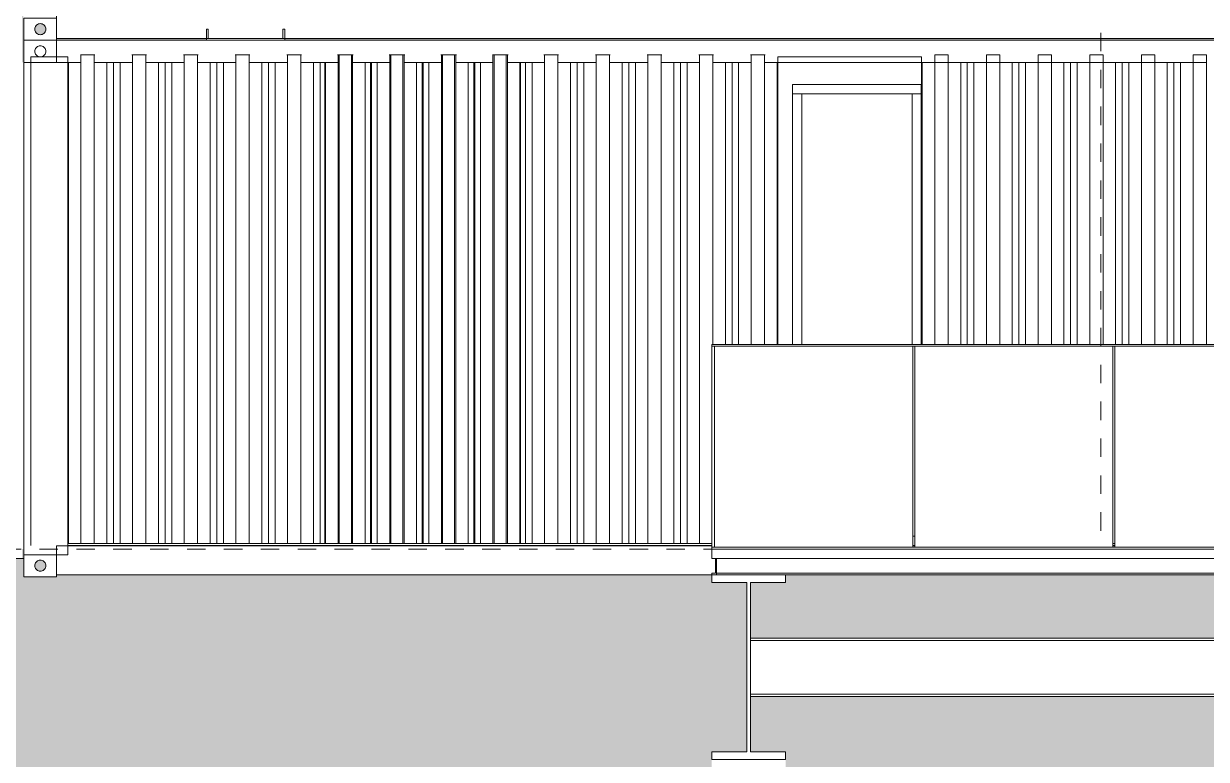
# Model space of a CAD drawing. Header units: metres. Extents: x -3 to 469, y -13 to 19.
# Drawn here: x 209.57 to 215.98, y -1.14 to 2.85 of the extents above; entities that cross this region are included whole.
import ezdxf

# ---------------------------------------------------------------- set-up
doc = ezdxf.new("R2010")
doc.units = ezdxf.units.M
doc.linetypes.add('Center', pattern=[0.03, 0.012, -0.006, 0.006, -0.006])
doc.linetypes.add('Grid Line', pattern=[0.022225, 0.0127, -0.003175, 0.003175, -0.003175])
doc.layers.add('0-1', color=7, linetype='Continuous', lineweight=5)
doc.layers.add('A-FLOR', color=7, linetype='Continuous', lineweight=9)
for name, color, linetype, lineweight, true_color in [('A-FLOR-2', 7, 'Continuous', 9, 0xaaaaaa), ('A-FLOR-LEVL-2', 7, 'Center', 5, 0x0080c0), ('A-FLOR-PATT-6', 7, 'Continuous', 20, 0xb8c78b), ('A-GENM-1', 7, 'Continuous', 9, 0xaaaaaa), ('A-WALL-1', 7, 'Continuous', 9, 0xaaaaaa), ('A-WALL-PATT-4', 7, 'Continuous', 9, 0xfafafa), ('Guarda-corpos-3', 7, 'Continuous', 9, 0xaaaaaa), ('S-COLS-2', 7, 'Continuous', 9, 0xe3e2df), ('S-GRID-1', 9, 'Grid Line', 5, 0x808080), ('S-STRS-1', 7, 'Continuous', 9, 0xaaaaaa)]:
    doc.layers.add(name, color=color, linetype=linetype, lineweight=lineweight, true_color=true_color)

# ---------------------------------------------------------------- blocks, each defined once
blk = doc.blocks.new('Viga-007 - Viga-007-295370-FACHADA 02')
at = {"layer": 'A-GENM-1'}
for p, q in [((-13.7095, -0.14), (-14.1095, -0.14)), ((-14.1095, -0.14), (-14.1095, -0.18)), ((-14.1095, -0.18), (-13.9195, -0.18)), ((-13.9195, -0.18), (-13.9195, -1.1)), ((-13.8995, -1.1), (-13.8995, -0.18)), ((-13.8995, -0.18), (-13.7095, -0.18)), ((-13.7095, -0.18), (-13.7095, -0.14)), ((-13.9195, -1.1), (-14.1095, -1.1)), ((-14.1095, -1.1), (-14.1095, -1.14)), ((-14.1095, -1.14), (-13.7095, -1.14)), ((-13.7095, -1.1), (-13.8995, -1.1)), ((-13.7095, -1.14), (-13.7095, -1.1))]:
    blk.add_line(p, q, dxfattribs=at)
blk = doc.blocks.new('Viga-008 15270 - Viga-008 15270-295525-FACHADA 02')
at = {"layer": 'A-GENM-1'}
for p, q in [((-9.5895, -0.483), (-13.8995, -0.483)), ((-9.5895, -0.496), (-13.8995, -0.496)), ((-9.5895, -0.787), (-13.8995, -0.787)), ((-13.8995, -0.8), (-9.5895, -0.8))]:
    blk.add_line(p, q, dxfattribs=at)
blk = doc.blocks.new('Viga-005 15271 - Viga-005 15271-295547-FACHADA 02')
at = {"layer": 'A-GENM-1'}
for p, q in [((-14.0895, -0.05), (-14.0895, -0.13)), ((-14.0895, -0.13), (-14.1095, -0.13)), ((-14.1095, -0.13), (-14.1095, -0.14))]:
    blk.add_line(p, q, dxfattribs=at)
blk = doc.blocks.new('Viga-005 15283 - Viga-005 15283-295591-FACHADA 02')
at = {"layer": 'A-GENM-1'}
for p, q in [((-14.0845, -0.13), (-14.0845, -0.05)), ((-14.0845, -0.14), (-14.0845, -0.13)), ((-4.3499, -0.13), (-14.0845, -0.13)), ((-14.0845, -0.14), (-4.3499, -0.14))]:
    blk.add_line(p, q, dxfattribs=at)
blk = doc.blocks.new('CONTAINER - CONTAINER-295631-FACHADA 02')
at = {"layer": 'S-STRS-1'}
for p, q in [((-17.662, -0.03), (-17.84, -0.03)), ((-17.84, -0.03), (-17.84, -0.15)), ((-17.84, -0.03), (-17.662, -0.03)), ((-17.84, -0.15), (-17.84, -0.03)), ((-17.7703, -0.067), (-17.766, -0.064)), ((-17.766, -0.064), (-17.7703, -0.067)), ((-17.766, -0.064), (-17.7613, -0.0618)), ((-17.7613, -0.0618), (-17.766, -0.064)), ((-17.7613, -0.0618), (-17.7562, -0.0605)), ((-17.7562, -0.0605), (-17.7613, -0.0618)), ((-17.7562, -0.0605), (-17.751, -0.06)), ((-17.751, -0.06), (-17.7562, -0.0605)), ((-17.751, -0.06), (-17.7458, -0.0605)), ((-17.7458, -0.0605), (-17.751, -0.06)), ((-17.7458, -0.0605), (-17.7407, -0.0618)), ((-17.7407, -0.0618), (-17.7458, -0.0605)), ((-17.7407, -0.0618), (-17.736, -0.064)), ((-17.736, -0.064), (-17.7407, -0.0618)), ((-17.736, -0.064), (-17.7317, -0.067)), ((-17.7317, -0.067), (-17.736, -0.064)), ((-17.662, -0.15), (-17.662, -0.03)), ((-17.662, -0.03), (-17.662, -0.15)), ((-17.781, -0.09), (-17.7805, -0.0848)), ((-17.7805, -0.0848), (-17.781, -0.09)), ((-17.7805, -0.0952), (-17.781, -0.09)), ((-17.781, -0.09), (-17.7805, -0.0952)), ((-17.7805, -0.0848), (-17.7792, -0.0797)), ((-17.7792, -0.0797), (-17.7805, -0.0848)), ((-17.7792, -0.1003), (-17.7805, -0.0952)), ((-17.7805, -0.0952), (-17.7792, -0.1003)), ((-17.7792, -0.0797), (-17.777, -0.075)), ((-17.777, -0.075), (-17.7792, -0.0797)), ((-17.777, -0.105), (-17.7792, -0.1003)), ((-17.7792, -0.1003), (-17.777, -0.105)), ((-17.777, -0.075), (-17.774, -0.0707)), ((-17.774, -0.0707), (-17.777, -0.075)), ((-17.774, -0.1093), (-17.777, -0.105)), ((-17.777, -0.105), (-17.774, -0.1093)), ((-17.774, -0.0707), (-17.7703, -0.067)), ((-17.7703, -0.067), (-17.774, -0.0707)), ((-17.7703, -0.113), (-17.774, -0.1093)), ((-17.774, -0.1093), (-17.7703, -0.113)), ((-17.766, -0.116), (-17.7703, -0.113)), ((-17.7703, -0.113), (-17.766, -0.116)), ((-17.7613, -0.1182), (-17.766, -0.116)), ((-17.766, -0.116), (-17.7613, -0.1182)), ((-17.7562, -0.1195), (-17.7613, -0.1182)), ((-17.7613, -0.1182), (-17.7562, -0.1195)), ((-17.751, -0.12), (-17.7562, -0.1195)), ((-17.7562, -0.1195), (-17.751, -0.12)), ((-17.7458, -0.1195), (-17.751, -0.12)), ((-17.751, -0.12), (-17.7458, -0.1195)), ((-17.7407, -0.1182), (-17.7458, -0.1195)), ((-17.7458, -0.1195), (-17.7407, -0.1182)), ((-17.736, -0.116), (-17.7407, -0.1182)), ((-17.7407, -0.1182), (-17.736, -0.116)), ((-17.7317, -0.113), (-17.736, -0.116)), ((-17.736, -0.116), (-17.7317, -0.113)), ((-17.7317, -0.067), (-17.728, -0.0707)), ((-17.728, -0.0707), (-17.7317, -0.067)), ((-17.728, -0.1093), (-17.7317, -0.113)), ((-17.7317, -0.113), (-17.728, -0.1093)), ((-17.728, -0.0707), (-17.725, -0.075)), ((-17.725, -0.075), (-17.728, -0.0707)), ((-17.725, -0.105), (-17.728, -0.1093)), ((-17.728, -0.1093), (-17.725, -0.105)), ((-17.725, -0.075), (-17.7228, -0.0797)), ((-17.7228, -0.0797), (-17.725, -0.075)), ((-17.7228, -0.1003), (-17.725, -0.105)), ((-17.725, -0.105), (-17.7228, -0.1003)), ((-17.7228, -0.0797), (-17.7215, -0.0848)), ((-17.7215, -0.0848), (-17.7228, -0.0797)), ((-17.7228, -0.1003), (-17.7215, -0.0952)), ((-17.7215, -0.0952), (-17.7228, -0.1003)), ((-17.7215, -0.0848), (-17.721, -0.09)), ((-17.721, -0.09), (-17.7215, -0.0848)), ((-17.721, -0.09), (-17.7215, -0.0952)), ((-17.7215, -0.0952), (-17.721, -0.09)), ((-17.84, -0.15), (-17.662, -0.15)), ((-17.662, -0.15), (-17.84, -0.15))]:
    blk.add_line(p, q, dxfattribs=at)
blk = doc.blocks.new('CONTAINER - CONTAINER-295635-FACHADA 02')
blk.add_blockref('CONTAINER - CONTAINER-295631-FACHADA 02', (0, 0))
blk = doc.blocks.new('AL 16160 - AL 16160-296754-FACHADA 02')
at = {"layer": 'A-WALL-1'}
blk.add_line((-13.752, 1.11), (-13.752, 2.67), dxfattribs=at)
blk = doc.blocks.new('AL 23318 - AL 2-299995-FACHADA 02')
at = {"layer": 'A-WALL-1'}
blk.add_line((-13.0195, 0.02), (-13.0095, 0.02), dxfattribs=at)
blk = doc.blocks.new('AL 23318 - AL 23318-299992-FACHADA 02')
at = {"layer": 'A-WALL-1'}
for p, q in [((-13.752, 2.67), (-12.972, 2.67)), ((-13.752, 1.11), (-13.752, 2.67)), ((-12.972, 2.67), (-12.972, 1.11)), ((-13.672, 1.11), (-13.672, 2.52)), ((-13.672, 2.52), (-12.9735, 2.52)), ((-12.9735, 2.52), (-12.9735, 1.11))]:
    blk.add_line(p, q, dxfattribs=at)
blk.add_blockref('AL 23318 - AL 2-299995-FACHADA 02', (0, 0))
blk = doc.blocks.new('J 08 23328 - J 08-300012-FACHADA 02')
at = {"layer": 'A-GENM-1'}
for p, q in [((-12.9735, 2.52), (-13.672, 2.52)), ((-13.672, 2.52), (-13.672, 2.47)), ((-13.672, 2.47), (-13.672, 2.52)), ((-13.672, 2.52), (-12.9735, 2.52)), ((-12.9735, 2.47), (-12.9735, 2.52)), ((-12.9735, 2.52), (-12.9735, 2.47)), ((-13.622, 2.47), (-13.672, 2.47)), ((-13.672, 2.47), (-13.672, 1.11)), ((-13.672, 1.11), (-13.672, 2.47)), ((-13.672, 2.47), (-13.622, 2.47)), ((-13.622, 2.47), (-13.672, 2.47)), ((-13.672, 2.47), (-13.622, 2.47)), ((-13.622, 1.11), (-13.622, 2.47)), ((-13.622, 2.47), (-13.622, 1.11)), ((-13.622, 2.47), (-13.0235, 2.47)), ((-13.0235, 2.47), (-13.622, 2.47)), ((-13.0235, 2.47), (-12.9735, 2.47)), ((-13.0235, 2.47), (-13.0235, 1.11)), ((-12.9735, 2.47), (-13.0235, 2.47)), ((-13.0235, 1.11), (-13.0235, 2.47)), ((-13.0235, 2.47), (-12.9735, 2.47)), ((-12.9735, 2.47), (-13.0235, 2.47)), ((-12.9735, 1.11), (-12.9735, 2.47)), ((-12.9735, 2.47), (-12.9735, 1.11)), ((-13.0195, 0.07), (-13.0095, 0.07)), ((-13.0095, 0.07), (-13.0195, 0.07)), ((-13.0195, 0.07), (-13.0095, 0.07)), ((-13.0095, 0.07), (-13.0195, 0.07)), ((-13.0195, 0.02), (-13.0095, 0.02)), ((-13.0095, 0.02), (-13.0195, 0.02))]:
    blk.add_line(p, q, dxfattribs=at)
blk = doc.blocks.new('J 08 23328 - J 08 23328-300016-FACHADA 02')
blk.add_blockref('J 08 23328 - J 08-300012-FACHADA 02', (0, 0))
blk = doc.blocks.new('PL 215402 - PL 215402-310719-FACHADA 02')
at = {"layer": 'A-GENM-1'}
for p, q in [((-16.208, 0.03), (-16.208, 2.64)), ((-16.204, 2.64), (-16.204, 0.03)), ((-16.1396, 2.68), (-16.136, 2.68)), ((-16.136, 2.68), (-16.064, 2.68)), ((-16.136, 0.03), (-16.136, 2.68)), ((-16.064, 0.03), (-16.064, 2.68)), ((-15.96, 0.03), (-15.96, 2.64)), ((-15.96, 0.03), (-15.96, 2.64)), ((-15.924, 2.64), (-15.924, 0.03)), ((-15.8596, 2.68), (-15.856, 2.68)), ((-15.856, 2.68), (-15.784, 2.68)), ((-15.856, 0.03), (-15.856, 2.68)), ((-15.784, 0.03), (-15.784, 2.68)), ((-15.68, 0.03), (-15.68, 2.64)), ((-15.68, 0.03), (-15.68, 2.64)), ((-15.644, 2.64), (-15.644, 0.03)), ((-15.5796, 2.68), (-15.576, 2.68)), ((-15.576, 2.68), (-15.504, 2.68)), ((-15.576, 0.03), (-15.576, 2.68)), ((-15.504, 0.03), (-15.504, 2.68)), ((-15.4, 0.03), (-15.4, 2.64)), ((-15.4, 0.03), (-15.4, 2.64)), ((-15.364, 2.64), (-15.364, 0.03)), ((-15.2996, 2.68), (-15.296, 2.68)), ((-15.296, 2.68), (-15.224, 2.68)), ((-15.296, 0.03), (-15.296, 2.68)), ((-15.224, 0.03), (-15.224, 2.68)), ((-15.12, 0.03), (-15.12, 2.64)), ((-15.12, 0.03), (-15.12, 2.64)), ((-15.084, 2.64), (-15.084, 0.03)), ((-15.0196, 2.68), (-15.016, 2.68)), ((-15.016, 2.68), (-14.944, 2.68)), ((-15.016, 0.03), (-15.016, 2.68)), ((-14.944, 2.68), (-14.9404, 2.68)), ((-14.944, 0.03), (-14.944, 2.68)), ((-14.876, 0.03), (-14.876, 2.64)), ((-14.84, 0.03), (-14.84, 2.64)), ((-14.84, 0.03), (-14.84, 2.64)), ((-14.804, 2.64), (-14.804, 0.03)), ((-14.7396, 2.68), (-14.736, 2.68)), ((-14.736, 2.68), (-14.664, 2.68)), ((-14.736, 0.03), (-14.736, 2.68)), ((-14.664, 2.68), (-14.6604, 2.68)), ((-14.664, 0.03), (-14.664, 2.68)), ((-14.596, 0.03), (-14.596, 2.64)), ((-14.56, 0.03), (-14.56, 2.64)), ((-14.56, 0.03), (-14.56, 2.64)), ((-14.524, 2.64), (-14.524, 0.03)), ((-14.4596, 2.68), (-14.456, 2.68)), ((-14.456, 2.68), (-14.384, 2.68)), ((-14.456, 0.03), (-14.456, 2.68)), ((-14.384, 2.68), (-14.3804, 2.68)), ((-14.384, 0.03), (-14.384, 2.68)), ((-14.316, 0.03), (-14.316, 2.64)), ((-14.28, 0.03), (-14.28, 2.64)), ((-14.28, 0.03), (-14.28, 2.64)), ((-14.244, 2.64), (-14.244, 0.03)), ((-14.1796, 2.68), (-14.176, 2.68)), ((-14.176, 2.68), (-14.104, 2.68)), ((-14.176, 0.03), (-14.176, 2.68)), ((-14.104, 2.68), (-14.1004, 2.68)), ((-14.104, 1.11), (-14.104, 2.68)), ((-14.036, 1.11), (-14.036, 2.64)), ((-14, 1.11), (-14, 2.64)), ((-14, 1.11), (-14, 2.64)), ((-13.964, 1.11), (-13.964, 2.64)), ((-13.8996, 2.68), (-13.896, 2.68)), ((-13.896, 2.68), (-13.824, 2.68)), ((-13.896, 1.11), (-13.896, 2.68)), ((-13.824, 2.68), (-13.8204, 2.68)), ((-13.824, 1.11), (-13.824, 2.68)), ((-13.756, 1.11), (-13.756, 2.64)), ((-16.204, 0.03), (-16.208, 0.03)), ((-16.136, 0.03), (-16.204, 0.03)), ((-16.064, 0.03), (-16.136, 0.03)), ((-15.96, 0.03), (-15.9901, 0.03)), ((-15.924, 0.03), (-15.96, 0.03)), ((-15.856, 0.03), (-15.924, 0.03)), ((-15.784, 0.03), (-15.856, 0.03)), ((-15.68, 0.03), (-15.7101, 0.03)), ((-15.644, 0.03), (-15.68, 0.03)), ((-15.576, 0.03), (-15.644, 0.03)), ((-15.504, 0.03), (-15.576, 0.03)), ((-15.4, 0.03), (-15.4301, 0.03)), ((-15.364, 0.03), (-15.4, 0.03)), ((-15.296, 0.03), (-15.364, 0.03)), ((-15.224, 0.03), (-15.296, 0.03)), ((-15.12, 0.03), (-15.1501, 0.03)), ((-15.084, 0.03), (-15.12, 0.03)), ((-15.016, 0.03), (-15.084, 0.03)), ((-14.944, 0.03), (-15.016, 0.03)), ((-14.876, 0.03), (-14.944, 0.03)), ((-14.84, 0.03), (-14.876, 0.03)), ((-14.804, 0.03), (-14.84, 0.03)), ((-14.736, 0.03), (-14.804, 0.03)), ((-14.664, 0.03), (-14.736, 0.03)), ((-14.596, 0.03), (-14.664, 0.03)), ((-14.56, 0.03), (-14.596, 0.03)), ((-14.524, 0.03), (-14.56, 0.03)), ((-14.456, 0.03), (-14.524, 0.03)), ((-14.384, 0.03), (-14.456, 0.03)), ((-14.316, 0.03), (-14.384, 0.03)), ((-14.28, 0.03), (-14.316, 0.03)), ((-14.244, 0.03), (-14.28, 0.03)), ((-14.176, 0.03), (-14.244, 0.03)), ((-14.1095, 0.03), (-14.176, 0.03))]:
    blk.add_line(p, q, dxfattribs=at)
blk = doc.blocks.new('PL 215408 - PL 215408-310880-FACHADA 02')
at = {"layer": 'A-GENM-1'}
for p, q in [((-17.598, 2.64), (-17.598, 0.03)), ((-17.5336, 2.68), (-17.53, 2.68)), ((-17.53, 2.68), (-17.458, 2.68)), ((-17.53, 0.03), (-17.53, 2.68)), ((-17.458, 2.68), (-17.4544, 2.68)), ((-17.458, 0.03), (-17.458, 2.68)), ((-17.39, 0.03), (-17.39, 2.64)), ((-17.354, 0.03), (-17.354, 2.64)), ((-17.354, 0.03), (-17.354, 2.64)), ((-17.318, 2.64), (-17.318, 0.03)), ((-17.2536, 2.68), (-17.25, 2.68)), ((-17.25, 2.68), (-17.178, 2.68)), ((-17.25, 0.03), (-17.25, 2.68)), ((-17.178, 2.68), (-17.1744, 2.68)), ((-17.178, 0.03), (-17.178, 2.68)), ((-17.11, 0.03), (-17.11, 2.64)), ((-17.074, 0.03), (-17.074, 2.64)), ((-17.074, 0.03), (-17.074, 2.64)), ((-17.038, 2.64), (-17.038, 0.03)), ((-16.9736, 2.68), (-16.97, 2.68)), ((-16.97, 2.68), (-16.898, 2.68)), ((-16.97, 0.03), (-16.97, 2.68)), ((-16.898, 2.68), (-16.8944, 2.68)), ((-16.898, 0.03), (-16.898, 2.68)), ((-16.83, 0.03), (-16.83, 2.64)), ((-16.794, 0.03), (-16.794, 2.64)), ((-16.794, 0.03), (-16.794, 2.64)), ((-16.758, 2.64), (-16.758, 0.03)), ((-16.6936, 2.68), (-16.69, 2.68)), ((-16.69, 2.68), (-16.618, 2.68)), ((-16.69, 0.03), (-16.69, 2.68)), ((-16.618, 2.68), (-16.6144, 2.68)), ((-16.618, 0.03), (-16.618, 2.68)), ((-16.55, 0.03), (-16.55, 2.64)), ((-16.514, 0.03), (-16.514, 2.64)), ((-16.514, 0.03), (-16.514, 2.64)), ((-16.478, 2.64), (-16.478, 0.03)), ((-16.4136, 2.68), (-16.41, 2.68)), ((-16.41, 2.68), (-16.338, 2.68)), ((-16.41, 0.03), (-16.41, 2.68)), ((-16.338, 2.68), (-16.3344, 2.68)), ((-16.338, 0.03), (-16.338, 2.68)), ((-16.27, 0.03), (-16.27, 2.64)), ((-16.234, 0.03), (-16.234, 2.64)), ((-16.234, 0.03), (-16.234, 2.64)), ((-16.13, 2.68), (-16.064, 2.68)), ((-16.13, 0.03), (-16.13, 2.68)), ((-16.064, 2.68), (-16.058, 2.68)), ((-16.058, 2.68), (-16.0544, 2.68)), ((-16.058, 0.03), (-16.058, 2.68)), ((-15.99, 0.03), (-15.99, 2.64)), ((-15.954, 0.03), (-15.954, 2.64)), ((-15.954, 0.03), (-15.954, 2.64)), ((-15.85, 2.68), (-15.784, 2.68)), ((-15.85, 0.03), (-15.85, 2.68)), ((-15.784, 2.68), (-15.778, 2.68)), ((-15.778, 2.68), (-15.7744, 2.68)), ((-15.778, 0.03), (-15.778, 2.68)), ((-15.71, 0.03), (-15.71, 2.64)), ((-15.674, 0.03), (-15.674, 2.64)), ((-15.674, 0.03), (-15.674, 2.64)), ((-15.57, 2.68), (-15.504, 2.68)), ((-15.57, 0.03), (-15.57, 2.68)), ((-15.504, 2.68), (-15.498, 2.68)), ((-15.498, 2.68), (-15.4944, 2.68)), ((-15.498, 0.03), (-15.498, 2.68)), ((-15.43, 0.03), (-15.43, 2.64)), ((-15.394, 0.03), (-15.394, 2.64)), ((-15.394, 0.03), (-15.394, 2.64)), ((-15.29, 2.68), (-15.224, 2.68)), ((-15.29, 0.03), (-15.29, 2.68)), ((-15.224, 2.68), (-15.218, 2.68)), ((-15.218, 2.68), (-15.2144, 2.68)), ((-15.218, 0.03), (-15.218, 2.68)), ((-15.15, 0.03), (-15.15, 2.64)), ((-15.146, 0.03), (-15.146, 2.64)), ((-17.598, 0.03), (-17.602, 0.03)), ((-17.53, 0.03), (-17.598, 0.03)), ((-17.458, 0.03), (-17.53, 0.03)), ((-17.39, 0.03), (-17.458, 0.03)), ((-17.354, 0.03), (-17.39, 0.03)), ((-17.318, 0.03), (-17.354, 0.03)), ((-17.25, 0.03), (-17.318, 0.03)), ((-17.178, 0.03), (-17.25, 0.03)), ((-17.11, 0.03), (-17.178, 0.03)), ((-17.074, 0.03), (-17.11, 0.03)), ((-17.038, 0.03), (-17.074, 0.03)), ((-16.97, 0.03), (-17.038, 0.03)), ((-16.898, 0.03), (-16.97, 0.03)), ((-16.83, 0.03), (-16.898, 0.03)), ((-16.794, 0.03), (-16.83, 0.03)), ((-16.758, 0.03), (-16.794, 0.03)), ((-16.69, 0.03), (-16.758, 0.03)), ((-16.618, 0.03), (-16.69, 0.03)), ((-16.55, 0.03), (-16.618, 0.03)), ((-16.514, 0.03), (-16.55, 0.03)), ((-16.478, 0.03), (-16.514, 0.03)), ((-16.41, 0.03), (-16.478, 0.03)), ((-16.338, 0.03), (-16.41, 0.03)), ((-16.27, 0.03), (-16.338, 0.03)), ((-16.234, 0.03), (-16.27, 0.03)), ((-16.204, 0.03), (-16.234, 0.03)), ((-16.064, 0.03), (-16.13, 0.03)), ((-16.058, 0.03), (-16.064, 0.03)), ((-15.99, 0.03), (-16.058, 0.03)), ((-15.954, 0.03), (-15.99, 0.03)), ((-15.924, 0.03), (-15.954, 0.03)), ((-15.784, 0.03), (-15.85, 0.03)), ((-15.778, 0.03), (-15.784, 0.03)), ((-15.71, 0.03), (-15.778, 0.03)), ((-15.674, 0.03), (-15.71, 0.03)), ((-15.644, 0.03), (-15.674, 0.03)), ((-15.504, 0.03), (-15.57, 0.03)), ((-15.498, 0.03), (-15.504, 0.03)), ((-15.43, 0.03), (-15.498, 0.03)), ((-15.394, 0.03), (-15.43, 0.03)), ((-15.364, 0.03), (-15.394, 0.03)), ((-15.224, 0.03), (-15.29, 0.03)), ((-15.218, 0.03), (-15.224, 0.03)), ((-15.15, 0.03), (-15.218, 0.03)), ((-15.146, 0.03), (-15.15, 0.03))]:
    blk.add_line(p, q, dxfattribs=at)
blk = doc.blocks.new('PL 215417 - PL 215417-312551-FACHADA 02')
at = {"layer": 'A-GENM-1'}
for p, q in [((-12.968, 2.64), (-12.968, 1.11)), ((-12.9, 2.68), (-12.828, 2.68)), ((-12.9, 1.11), (-12.9, 2.68)), ((-12.828, 1.11), (-12.828, 2.68)), ((-12.76, 1.11), (-12.76, 2.64)), ((-12.724, 1.11), (-12.724, 2.64)), ((-12.724, 1.11), (-12.724, 2.64)), ((-12.688, 2.64), (-12.688, 1.11)), ((-12.62, 2.68), (-12.548, 2.68)), ((-12.62, 1.11), (-12.62, 2.68)), ((-12.548, 1.11), (-12.548, 2.68)), ((-12.48, 1.11), (-12.48, 2.64)), ((-12.444, 1.11), (-12.444, 2.64)), ((-12.444, 1.11), (-12.444, 2.64)), ((-12.408, 2.64), (-12.408, 1.11)), ((-12.34, 2.68), (-12.268, 2.68)), ((-12.34, 1.11), (-12.34, 2.68)), ((-12.268, 1.11), (-12.268, 2.68)), ((-12.2, 1.11), (-12.2, 2.64)), ((-12.164, 1.11), (-12.164, 2.64)), ((-12.164, 1.11), (-12.164, 2.64)), ((-12.128, 2.64), (-12.128, 1.11)), ((-12.06, 2.68), (-11.988, 2.68)), ((-12.06, 1.11), (-12.06, 2.68)), ((-11.988, 1.11), (-11.988, 2.68)), ((-11.92, 1.11), (-11.92, 2.64)), ((-11.884, 1.11), (-11.884, 2.64)), ((-11.884, 1.11), (-11.884, 2.64)), ((-11.848, 2.64), (-11.848, 1.11)), ((-11.78, 2.68), (-11.708, 2.68)), ((-11.78, 1.11), (-11.78, 2.68)), ((-11.708, 1.11), (-11.708, 2.68)), ((-11.64, 1.11), (-11.64, 2.64)), ((-11.604, 1.11), (-11.604, 2.64)), ((-11.604, 1.11), (-11.604, 2.64)), ((-11.568, 2.64), (-11.568, 1.11)), ((-11.5, 2.68), (-11.428, 2.68)), ((-11.5, 1.11), (-11.5, 2.68)), ((-11.428, 1.11), (-11.428, 2.68)), ((-11.36, 1.11), (-11.36, 2.64)), ((-11.324, 1.11), (-11.324, 2.64)), ((-11.324, 1.11), (-11.324, 2.64)), ((-11.288, 2.64), (-11.288, 1.11)), ((-11.22, 2.68), (-11.148, 2.68)), ((-11.22, 1.11), (-11.22, 2.68)), ((-11.148, 1.11), (-11.148, 2.68)), ((-11.08, 1.11), (-11.08, 2.64)), ((-11.044, 1.11), (-11.044, 2.64)), ((-11.044, 1.11), (-11.044, 2.64)), ((-11.008, 2.64), (-11.008, 1.11)), ((-10.94, 2.68), (-10.868, 2.68)), ((-10.94, 1.11), (-10.94, 2.68)), ((-10.868, 1.11), (-10.868, 2.68)), ((-10.8, 1.11), (-10.8, 2.64)), ((-10.764, 1.11), (-10.764, 2.64)), ((-10.764, 1.11), (-10.764, 2.64)), ((-10.728, 1.11), (-10.728, 2.64)), ((-10.66, 2.68), (-10.588, 2.68)), ((-10.66, 1.11), (-10.66, 2.68)), ((-10.588, 1.11), (-10.588, 2.68)), ((-10.52, 1.11), (-10.52, 2.64)), ((-11.9246, 0.03), (-11.9346, 0.03)), ((-10.8396, 0.03), (-10.8496, 0.03))]:
    blk.add_line(p, q, dxfattribs=at)
blk = doc.blocks.new('Guarda-Corpo - 004 215458 - Guarda-Corpo - 004 215458-312711-FACHADA 02')
at = {"layer": 'Guarda-corpos-3'}
for p, q in [((-14.1095, 1.11), (-4.3249, 1.11)), ((-14.1095, 1.1), (-14.1095, 1.11)), ((-14.1095, 1.1), (-14.1095, 1.11)), ((-4.3249, 1.1), (-14.1095, 1.1)), ((-14.1095, 0.01), (-14.1095, 1.1)), ((-14.0945, 1.1), (-13.0195, 1.1)), ((-14.0945, 0.01), (-14.0945, 1.1)), ((-13.0195, 0.01), (-13.0195, 1.1)), ((-13.0095, 1.1), (-11.9346, 1.1)), ((-13.0095, 0.01), (-13.0095, 1.1)), ((-11.9346, 0.01), (-11.9346, 1.1)), ((-11.9246, 1.1), (-10.8496, 1.1)), ((-11.9246, 0.01), (-11.9246, 1.1))]:
    blk.add_line(p, q, dxfattribs=at)
blk = doc.blocks.new('CONTAINER 30732 - CONTAINER-317022-FACHADA 02')
at = {"layer": 'S-STRS-1'}
for p, q in [((-17.662, 2.76), (-17.84, 2.76)), ((-17.84, 2.76), (-17.84, 2.64)), ((-17.84, 2.76), (-17.662, 2.76)), ((-17.84, 2.64), (-17.84, 2.76)), ((-17.662, 2.64), (-17.662, 2.76)), ((-17.662, 2.76), (-17.662, 2.64)), ((-17.781, 2.7), (-17.7805, 2.7052)), ((-17.7805, 2.7052), (-17.781, 2.7)), ((-17.7805, 2.6948), (-17.781, 2.7)), ((-17.781, 2.7), (-17.7805, 2.6948)), ((-17.7805, 2.7052), (-17.7792, 2.7103)), ((-17.7792, 2.7103), (-17.7805, 2.7052)), ((-17.7792, 2.6897), (-17.7805, 2.6948)), ((-17.7805, 2.6948), (-17.7792, 2.6897)), ((-17.7792, 2.7103), (-17.777, 2.715)), ((-17.777, 2.715), (-17.7792, 2.7103)), ((-17.777, 2.715), (-17.774, 2.7193)), ((-17.774, 2.7193), (-17.777, 2.715)), ((-17.774, 2.7193), (-17.7703, 2.723)), ((-17.7703, 2.723), (-17.774, 2.7193)), ((-17.7703, 2.723), (-17.766, 2.726)), ((-17.766, 2.726), (-17.7703, 2.723)), ((-17.766, 2.726), (-17.7613, 2.7282)), ((-17.7613, 2.7282), (-17.766, 2.726)), ((-17.7613, 2.7282), (-17.7562, 2.7295)), ((-17.7562, 2.7295), (-17.7613, 2.7282)), ((-17.7562, 2.7295), (-17.751, 2.73)), ((-17.751, 2.73), (-17.7562, 2.7295)), ((-17.751, 2.73), (-17.7458, 2.7295)), ((-17.7458, 2.7295), (-17.751, 2.73)), ((-17.7458, 2.7295), (-17.7407, 2.7282)), ((-17.7407, 2.7282), (-17.7458, 2.7295)), ((-17.7407, 2.7282), (-17.736, 2.726)), ((-17.736, 2.726), (-17.7407, 2.7282)), ((-17.736, 2.726), (-17.7317, 2.723)), ((-17.7317, 2.723), (-17.736, 2.726)), ((-17.7317, 2.723), (-17.728, 2.7193)), ((-17.728, 2.7193), (-17.7317, 2.723)), ((-17.728, 2.7193), (-17.725, 2.715)), ((-17.725, 2.715), (-17.728, 2.7193)), ((-17.725, 2.715), (-17.7228, 2.7103)), ((-17.7228, 2.7103), (-17.725, 2.715)), ((-17.7228, 2.7103), (-17.7215, 2.7052)), ((-17.7215, 2.7052), (-17.7228, 2.7103)), ((-17.7215, 2.6948), (-17.7228, 2.6897)), ((-17.7215, 2.6948), (-17.7228, 2.6897)), ((-17.7215, 2.7052), (-17.721, 2.7)), ((-17.721, 2.7), (-17.7215, 2.7052)), ((-17.721, 2.7), (-17.7215, 2.6948)), ((-17.7215, 2.6948), (-17.721, 2.7)), ((-17.84, 2.64), (-17.802, 2.64)), ((-17.802, 2.64), (-17.84, 2.64)), ((-17.802, 2.64), (-17.662, 2.64)), ((-17.662, 2.64), (-17.802, 2.64)), ((-17.777, 2.685), (-17.7792, 2.6897)), ((-17.7792, 2.6897), (-17.777, 2.685)), ((-17.774, 2.6807), (-17.777, 2.685)), ((-17.777, 2.685), (-17.774, 2.6807)), ((-17.7703, 2.677), (-17.774, 2.6807)), ((-17.774, 2.6807), (-17.7703, 2.677)), ((-17.766, 2.674), (-17.7703, 2.677)), ((-17.7703, 2.677), (-17.766, 2.674)), ((-17.7613, 2.6718), (-17.766, 2.674)), ((-17.766, 2.674), (-17.7613, 2.6718)), ((-17.7562, 2.6705), (-17.7613, 2.6718)), ((-17.7613, 2.6718), (-17.7562, 2.6705)), ((-17.751, 2.67), (-17.7562, 2.6705)), ((-17.7562, 2.6705), (-17.751, 2.67)), ((-17.7458, 2.6705), (-17.751, 2.67)), ((-17.751, 2.67), (-17.7458, 2.6705)), ((-17.7407, 2.6718), (-17.7458, 2.6705)), ((-17.7458, 2.6705), (-17.7407, 2.6718)), ((-17.736, 2.674), (-17.7407, 2.6718)), ((-17.7407, 2.6718), (-17.736, 2.674)), ((-17.7317, 2.677), (-17.736, 2.674)), ((-17.736, 2.674), (-17.7317, 2.677)), ((-17.728, 2.6807), (-17.7317, 2.677)), ((-17.7317, 2.677), (-17.728, 2.6807)), ((-17.725, 2.685), (-17.728, 2.6807)), ((-17.728, 2.6807), (-17.725, 2.685)), ((-17.725, 2.685), (-17.7228, 2.6897)), ((-17.7228, 2.6897), (-17.725, 2.685))]:
    blk.add_line(p, q, dxfattribs=at)
blk = doc.blocks.new('CONTAINER 30732 - CONTAINER 30732-317026-FACHADA 02')
blk.add_blockref('CONTAINER 30732 - CONTAINER-317022-FACHADA 02', (0, 0))
blk = doc.blocks.new('CONTAINER 31067 - CONTAINER-318109-FACHADA 02')
at = {"layer": 'S-STRS-1'}
for p, q in [((-17.662, 2.88), (-17.84, 2.88)), ((-17.84, 2.88), (-17.84, 2.76)), ((-17.84, 2.88), (-17.662, 2.88)), ((-17.84, 2.76), (-17.84, 2.88)), ((-17.781, 2.82), (-17.7805, 2.8252)), ((-17.7805, 2.8252), (-17.781, 2.82)), ((-17.7805, 2.8252), (-17.7792, 2.8303)), ((-17.7792, 2.8303), (-17.7805, 2.8252)), ((-17.7792, 2.8303), (-17.777, 2.835)), ((-17.777, 2.835), (-17.7792, 2.8303)), ((-17.777, 2.835), (-17.774, 2.8393)), ((-17.774, 2.8393), (-17.777, 2.835)), ((-17.774, 2.8393), (-17.7703, 2.843)), ((-17.7703, 2.843), (-17.774, 2.8393)), ((-17.7703, 2.843), (-17.766, 2.846)), ((-17.766, 2.846), (-17.7703, 2.843)), ((-17.766, 2.846), (-17.7613, 2.8482)), ((-17.7613, 2.8482), (-17.766, 2.846)), ((-17.7613, 2.8482), (-17.7562, 2.8495)), ((-17.7562, 2.8495), (-17.7613, 2.8482)), ((-17.7562, 2.8495), (-17.751, 2.85)), ((-17.751, 2.85), (-17.7562, 2.8495)), ((-17.751, 2.85), (-17.7458, 2.8495)), ((-17.7458, 2.8495), (-17.751, 2.85)), ((-17.7458, 2.8495), (-17.7407, 2.8482)), ((-17.7407, 2.8482), (-17.7458, 2.8495)), ((-17.7407, 2.8482), (-17.736, 2.846)), ((-17.736, 2.846), (-17.7407, 2.8482)), ((-17.736, 2.846), (-17.7317, 2.843)), ((-17.7317, 2.843), (-17.736, 2.846)), ((-17.7317, 2.843), (-17.728, 2.8393)), ((-17.728, 2.8393), (-17.7317, 2.843)), ((-17.728, 2.8393), (-17.725, 2.835)), ((-17.725, 2.835), (-17.728, 2.8393)), ((-17.725, 2.835), (-17.7228, 2.8303)), ((-17.7228, 2.8303), (-17.725, 2.835)), ((-17.7228, 2.8303), (-17.7215, 2.8252)), ((-17.7215, 2.8252), (-17.7228, 2.8303)), ((-17.7215, 2.8252), (-17.721, 2.82)), ((-17.721, 2.82), (-17.7215, 2.8252)), ((-17.662, 2.76), (-17.662, 2.88)), ((-17.662, 2.88), (-17.662, 2.76)), ((-17.7805, 2.8148), (-17.781, 2.82)), ((-17.781, 2.82), (-17.7805, 2.8148)), ((-17.7792, 2.8097), (-17.7805, 2.8148)), ((-17.7805, 2.8148), (-17.7792, 2.8097)), ((-17.777, 2.805), (-17.7792, 2.8097)), ((-17.7792, 2.8097), (-17.777, 2.805)), ((-17.774, 2.8007), (-17.777, 2.805)), ((-17.777, 2.805), (-17.774, 2.8007)), ((-17.7703, 2.797), (-17.774, 2.8007)), ((-17.774, 2.8007), (-17.7703, 2.797)), ((-17.766, 2.794), (-17.7703, 2.797)), ((-17.7703, 2.797), (-17.766, 2.794)), ((-17.7613, 2.7918), (-17.766, 2.794)), ((-17.766, 2.794), (-17.7613, 2.7918)), ((-17.7562, 2.7905), (-17.7613, 2.7918)), ((-17.7613, 2.7918), (-17.7562, 2.7905)), ((-17.751, 2.79), (-17.7562, 2.7905)), ((-17.7562, 2.7905), (-17.751, 2.79)), ((-17.7458, 2.7905), (-17.751, 2.79)), ((-17.751, 2.79), (-17.7458, 2.7905)), ((-17.7407, 2.7918), (-17.7458, 2.7905)), ((-17.7458, 2.7905), (-17.7407, 2.7918)), ((-17.736, 2.794), (-17.7407, 2.7918)), ((-17.7407, 2.7918), (-17.736, 2.794)), ((-17.7317, 2.797), (-17.736, 2.794)), ((-17.736, 2.794), (-17.7317, 2.797)), ((-17.728, 2.8007), (-17.7317, 2.797)), ((-17.7317, 2.797), (-17.728, 2.8007)), ((-17.725, 2.805), (-17.728, 2.8007)), ((-17.728, 2.8007), (-17.725, 2.805)), ((-17.7228, 2.8097), (-17.725, 2.805)), ((-17.725, 2.805), (-17.7228, 2.8097)), ((-17.7228, 2.8097), (-17.7215, 2.8148)), ((-17.7215, 2.8148), (-17.7228, 2.8097)), ((-17.721, 2.82), (-17.7215, 2.8148)), ((-17.7215, 2.8148), (-17.721, 2.82))]:
    blk.add_line(p, q, dxfattribs=at)
blk = doc.blocks.new('CONTAINER 31067 - CONTAINER 31067-318113-FACHADA 02')
blk.add_blockref('CONTAINER 31067 - CONTAINER-318109-FACHADA 02', (0, 0))
blk = doc.blocks.new('CONTAINER-R01_rvt-2-FACHADA 02')
at = {"layer": 'A-FLOR-2'}
for p, q in [((-16.85, 2.77), (-16.4251, 2.77)), ((-16.85, 2.77), (-16.85, 2.76)), ((-16.4251, 2.76), (-16.4251, 2.77)), ((-17.602, 0.02), (-14.1095, 0.02)), ((-14.1095, 0.01), (-4.3249, 0.01)), ((-14.1095, 0.01), (-14.1095, 0)), ((-11.9346, 0.02), (-11.9246, 0.02))]:
    blk.add_line(p, q, dxfattribs=at)
at = {"layer": 'A-WALL-1'}
for p, q in [((-17.662, 2.928), (-17.662, 2.77)), ((-17.662, 2.77), (-16.85, 2.77)), ((-5.826, 2.76), (-17.662, 2.76)), ((-17.662, 2.76), (-17.662, 2.64)), ((-16.85, 2.77), (-16.85, 2.82)), ((-16.85, 2.82), (-16.84, 2.82)), ((-16.84, 2.77), (-16.85, 2.77)), ((-16.84, 2.82), (-16.84, 2.77)), ((-16.4351, 2.77), (-16.4351, 2.82)), ((-16.4251, 2.82), (-16.4351, 2.82)), ((-16.4251, 2.77), (-16.4351, 2.77)), ((-16.4251, 2.82), (-16.4251, 2.77)), ((-16.4251, 2.77), (-5.826, 2.77)), ((-17.84, -0.03), (-17.84, 2.64)), ((-17.84, 2.64), (-17.84, -0.03)), ((-17.802, 2.64), (-17.84, 2.64)), ((-17.602, 2.67), (-17.802, 2.67)), ((-17.802, 2.67), (-17.802, 2.64)), ((-17.802, 0.02), (-17.802, 2.67)), ((-17.662, 2.64), (-17.5336, 2.64)), ((-17.602, -0.03), (-17.602, 2.67)), ((-17.4544, 2.64), (-17.2536, 2.64)), ((-17.1744, 2.64), (-16.9736, 2.64)), ((-16.8944, 2.64), (-16.6936, 2.64)), ((-16.6144, 2.64), (-16.4136, 2.64)), ((-16.3344, 2.64), (-16.1396, 2.64)), ((-16.0544, 2.64), (-15.8596, 2.64)), ((-15.7744, 2.64), (-15.5796, 2.64)), ((-15.4944, 2.64), (-15.2996, 2.64)), ((-15.2144, 2.64), (-15.0196, 2.64)), ((-14.9404, 2.64), (-14.7396, 2.64)), ((-14.6604, 2.64), (-14.4596, 2.64)), ((-14.3804, 2.64), (-14.1796, 2.64)), ((-14.1004, 2.64), (-13.8996, 2.64)), ((-13.8204, 2.64), (-13.752, 2.64)), ((-13.752, 2.64), (-12.9, 2.64)), ((-12.9, 2.64), (-12.828, 2.64)), ((-12.828, 2.64), (-12.62, 2.64)), ((-12.62, 2.64), (-12.548, 2.64)), ((-12.548, 2.64), (-12.34, 2.64)), ((-12.34, 2.64), (-12.268, 2.64)), ((-12.268, 2.64), (-12.06, 2.64)), ((-12.06, 2.64), (-11.988, 2.64)), ((-11.988, 2.64), (-11.78, 2.64)), ((-11.78, 2.64), (-11.708, 2.64)), ((-11.708, 2.64), (-11.5, 2.64)), ((-11.5, 2.64), (-11.428, 2.64)), ((-17.84, -0.03), (-17.84, 0.002)), ((-14.1095, 0.018), (-17.662, 0.018)), ((-17.662, 0.018), (-17.662, -0.14)), ((-17.602, 0.02), (-14.1095, 0.02)), ((-13.0095, 0.018), (-13.0195, 0.018)), ((-11.9246, 0.018), (-11.9346, 0.018)), ((-17.84, -0.03), (-17.602, -0.03)), ((-17.662, -0.14), (-14.1095, -0.14))]:
    blk.add_line(p, q, dxfattribs=at)
at = {"layer": 'A-GENM-1'}
for name in ['PL 215408 - PL 215408-310880-FACHADA 02', 'PL 215402 - PL 215402-310719-FACHADA 02', 'PL 215417 - PL 215417-312551-FACHADA 02', 'J 08 23328 - J 08 23328-300016-FACHADA 02', 'Viga-005 15271 - Viga-005 15271-295547-FACHADA 02', 'Viga-005 15283 - Viga-005 15283-295591-FACHADA 02', 'Viga-007 - Viga-007-295370-FACHADA 02', 'Viga-008 15270 - Viga-008 15270-295525-FACHADA 02']:
    blk.add_blockref(name, (0, 0), dxfattribs=at)
at = {"layer": 'A-WALL-1'}
for name in ['AL 16160 - AL 16160-296754-FACHADA 02', 'AL 23318 - AL 23318-299992-FACHADA 02']:
    blk.add_blockref(name, (0, 0), dxfattribs=at)
at = {"layer": 'Guarda-corpos-3'}
blk.add_blockref('Guarda-Corpo - 004 215458 - Guarda-Corpo - 004 215458-312711-FACHADA 02', (0, 0), dxfattribs=at)
at = {"layer": 'S-STRS-1'}
for name in ['CONTAINER 31067 - CONTAINER 31067-318113-FACHADA 02', 'CONTAINER 30732 - CONTAINER 30732-317026-FACHADA 02', 'CONTAINER - CONTAINER-295635-FACHADA 02']:
    blk.add_blockref(name, (0, 0), dxfattribs=at)

msp = doc.modelspace()

# ---------------------------------------------------------------- hatches: boundary and pattern name
at = {"layer": 'A-FLOR-PATT-6'}
h = msp.add_hatch(color=256, dxfattribs=at)
h.paths.add_polyline_path([(199.1047, -3.99), (213.2985, -2.1012), (213.2985, -1.1), (213.4885, -1.1), (213.4885, -0.18), (213.2985, -0.18), (213.2985, -0.14), (209.7459, -0.14), (209.7459, -0.15), (209.5679, -0.15), (209.5679, -0.05), (177.6125, -0.05), (194.4242, -3.132)])
h.paths.add_polyline_path([(213.6985, -2.048), (214, -2.0078), (213.6985, -1.7733)])
h.paths.add_polyline_path([(214.2781, -1.9708), (216.8018, -1.635), (213.8465, -1.635), (213.9248, -1.6959)])
h.paths.add_polyline_path([(218.0285, -1.4718), (228.7125, -0.05), (223.0831, -0.05), (223.0831, -0.14), (221.7599, -0.14), (221.7599, -0.15), (221.5819, -0.15), (221.5819, -0.14), (218.0285, -0.14), (218.0285, -0.18), (217.8385, -0.18), (217.8385, -1.1), (218.0285, -1.1), (218.0285, -1.14)])
h.paths.add_polyline_path([(213.6985, -1.435), (217.6285, -1.435), (217.6285, -1.1), (217.8185, -1.1), (217.8185, -0.8), (213.5085, -0.8), (213.5085, -1.1), (213.6985, -1.1), (213.6985, -1.417)])
h.paths.add_polyline_path([(214.453, -0.483), (217.8185, -0.483), (217.8185, -0.18), (217.6285, -0.18), (217.6285, -0.14), (213.6985, -0.14), (213.6985, -0.18), (213.5085, -0.18), (213.5085, -0.483), (213.6184, -0.483)])
h.paths.add_polyline_path([(209.6569, -0.12), (209.6698, -0.117), (209.6781, -0.1111), (209.6846, -0.1014), (209.6867, -0.0926), (209.6858, -0.0823), (209.6811, -0.0724), (209.6736, -0.0652), (209.665, -0.0612), (209.6533, -0.0603), (209.6441, -0.063), (209.6349, -0.0698), (209.6298, -0.0774), (209.6272, -0.0874), (209.6283, -0.0987), (209.6324, -0.1071), (209.6397, -0.1144), (209.6489, -0.1188), (209.6544, -0.1198)])
at = {"layer": 'A-WALL-PATT-4'}
h = msp.add_hatch(color=256, dxfattribs=at)
h.paths.add_polyline_path([(209.7459, 2.76), (210.5579, 2.76), (210.5579, 2.77), (209.7459, 2.7686)])
h.paths.add_polyline_path([(221.5579, 2.76), (221.5579, 2.77), (210.9828, 2.77), (210.9828, 2.76), (221.5465, 2.76)])
at = {"layer": 'S-COLS-2'}
h = msp.add_hatch(color=256, dxfattribs=at)
h.paths.add_polyline_path([(209.5679, -0.05), (209.5659, 0.002), (209.5579, 0), (209.5579, -0.05)])
h.paths.add_polyline_path([(209.5679, 2.64), (209.5659, 2.9), (209.5579, 2.9), (209.5579, 2.64), (209.5659, 2.64)])
h.paths.add_polyline_path([(209.6569, 2.79), (209.6698, 2.793), (209.6781, 2.7989), (209.6841, 2.8074), (209.6867, 2.8174), (209.6858, 2.8277), (209.6815, 2.8371), (209.6742, 2.8444), (209.665, 2.8488), (209.6533, 2.8497), (209.6441, 2.847), (209.6358, 2.8411), (209.6298, 2.8326), (209.6272, 2.8226), (209.6283, 2.8113), (209.6324, 2.8029), (209.6397, 2.7956), (209.6489, 2.7912), (209.6544, 2.7902)])

# ---------------------------------------------------------------- linework, layer by layer
at = {"layer": 'A-FLOR'}
for p, q in [((213.2985, 0), (223.0833, 0)), ((213.2985, 0), (213.2985, -0.05)), ((209.5679, -0.05), (129.3129, -0.05)), ((234.4817, -0.05), (213.2985, -0.05))]:
    msp.add_line(p, q, dxfattribs=at)
at = {"layer": 'A-FLOR-LEVL-2'}
msp.add_line((134.2529, 0), (231.7352, 0), dxfattribs=at)
at = {"layer": 'S-GRID-1'}
msp.add_line((215.4079, 0.1), (215.4079, 17.0155), dxfattribs=at)

# ---------------------------------------------------------------- block references
at = {"layer": '0-1'}
msp.add_blockref('CONTAINER-R01_rvt-2-FACHADA 02', (227.4079, 0), dxfattribs=at)

doc.saveas('drawing.dxf')
